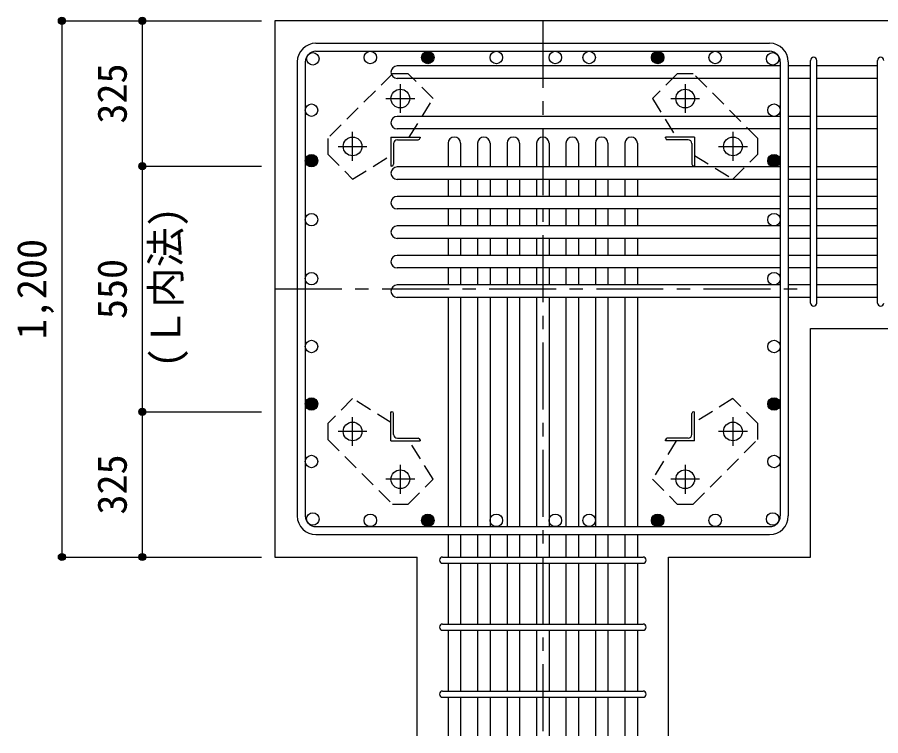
# Model space of a CAD drawing. Units: millimetres at full size, sheet at 1:30. Extents: x -5973 to 5954, y -4195 to 4201.
# Drawn here: x -625 to 1309, y -2675 to -1067 of the extents above; entities that cross this region are included whole.
import ezdxf
from ezdxf.enums import TextEntityAlignment as Align

# ---------------------------------------------------------------- set-up
doc = ezdxf.new("R2010")
doc.units = ezdxf.units.MM
doc.header["$LTSCALE"] = 30
doc.header["$PDMODE"] = 32
doc.header["$PDSIZE"] = 15
doc.linetypes.add('CHAIN1', pattern=[8, 5, -1, 1, -1])
doc.linetypes.add('DASHED1', pattern=[1.8, 1.2, -0.6])
for name, color, linetype in [('0-1', 2, 'Continuous'), ('0-2', 4, 'Continuous'), ('0-3', 4, 'Continuous'), ('0-4', 7, 'Continuous'), ('0-5', 7, 'Continuous'), ('0-6', 7, 'Continuous'), ('0-7', 4, 'Continuous'), ('0-9', 4, 'DASHED1'), ('0-D', 4, 'Continuous')]:
    doc.layers.add(name, color=color, linetype=linetype)
doc.styles.add('ＭＳ ゴシック', font='')
doc.styles.get('ＭＳ ゴシック').set_extended_font_data('MS Gothic')

msp = doc.modelspace()

# ---------------------------------------------------------------- linework, layer by layer
at = {"layer": '0-1'}
for p, q in [((1552.44, -1074.89), (-47.56, -1074.89)), ((-47.56, -1074.89), (-47.56, -2274.89)), ((1152.44, -1763.39), (1552.44, -1763.39)), ((1152.44, -2274.89), (1152.44, -1763.39)), ((-47.56, -2274.89), (270.94, -2274.89)), ((270.94, -2674.89), (270.94, -2274.89))]:
    msp.add_line(p, q, dxfattribs=at)
msp.add_lwpolyline([(833.94, -2674.89), (833.94, -2274.89), (1152.44, -2274.89)], dxfattribs=at)
at = {"layer": '0-2', "linetype": 'CHAIN1'}
for p, q in [((233.44, -1281.09), (233.44, -1216.59)), ((871.44, -1216.6), (871.44, -1281.09)), ((201.14, -1248.89), (265.64, -1248.89)), ((839.24, -1248.89), (903.74, -1248.89)), ((126.44, -1388.09), (126.44, -1323.59)), ((978.44, -1323.6), (978.44, -1388.09)), ((94.14, -1355.89), (158.64, -1355.89)), ((946.24, -1355.89), (1010.74, -1355.89)), ((126.44, -2026.19), (126.44, -1961.7)), ((978.44, -1961.7), (978.44, -2026.2)), ((158.64, -1993.89), (94.14, -1993.89)), ((1010.74, -1993.89), (946.24, -1993.89)), ((233.44, -2133.19), (233.44, -2068.7)), ((871.44, -2068.7), (871.44, -2133.2)), ((265.64, -2100.89), (201.14, -2100.89)), ((903.74, -2100.89), (839.24, -2100.89))]:
    msp.add_line(p, q, dxfattribs=at)
at = {"layer": '0-2'}
for p, q in [((212.44, -1334.89), (277.44, -1334.89)), ((212.44, -1334.89), (212.44, -1399.89)), ((218.44, -1349.39), (218.44, -1395.89)), ((226.94, -1340.89), (273.44, -1340.89)), ((277.44, -1334.89), (277.44, -1336.89)), ((892.44, -1334.89), (827.44, -1334.89)), ((827.44, -1336.89), (827.44, -1334.89)), ((877.94, -1340.89), (831.44, -1340.89)), ((886.44, -1349.39), (886.44, -1395.89)), ((892.44, -1334.89), (892.44, -1399.89)), ((214.44, -1399.89), (212.44, -1399.89)), ((892.44, -1399.89), (890.44, -1399.89)), ((212.44, -1949.89), (214.44, -1949.89)), ((212.44, -2014.89), (212.44, -1949.89)), ((890.44, -1949.89), (892.44, -1949.89)), ((892.44, -2014.89), (892.44, -1949.89)), ((218.44, -2000.39), (218.44, -1953.89)), ((886.44, -2000.39), (886.44, -1953.89)), ((226.94, -2008.89), (273.44, -2008.89)), ((877.94, -2008.89), (831.44, -2008.89)), ((212.44, -2014.89), (277.44, -2014.89)), ((277.44, -2012.89), (277.44, -2014.89)), ((827.44, -2014.89), (827.44, -2012.89)), ((892.44, -2014.89), (827.44, -2014.89))]:
    msp.add_line(p, q, dxfattribs=at)
at = {"layer": '0-2', "color": 3}
for centre in [(233.44, -1248.89), (871.44, -1248.89), (126.44, -1355.89), (978.44, -1355.89), (126.44, -1993.89), (978.44, -1993.89), (233.44, -2100.89), (871.44, -2100.89)]:
    msp.add_circle(centre, 21, dxfattribs=at)
at = {"layer": '0-2'}
for centre, radius, start, end in [((226.94, -1349.39), 8.5, 90, 180), ((273.44, -1336.89), 4, 270, 0), ((831.44, -1336.89), 4, 180, 270), ((877.94, -1349.39), 8.5, 0, 90), ((214.44, -1395.89), 4, 270, 0), ((890.44, -1395.89), 4, 180, 270), ((214.44, -1953.89), 4, 0, 90), ((890.44, -1953.89), 4, 90, 180), ((226.94, -2000.39), 8.5, 180, 270), ((273.44, -2012.89), 4, 0, 90), ((831.44, -2012.89), 4, 90, 180), ((877.94, -2000.39), 8.5, 270, 0)]:
    msp.add_arc(centre, radius, start, end, dxfattribs=at)
at = {"layer": '0-3', "color": 3}
for centre in [(37.37, -1159.82), (166.13, -1156.89), (294.9, -1156.89), (448.44, -1156.89), (580.44, -1156.89), (656.44, -1156.89), (809.97, -1156.89), (938.74, -1156.89), (1067.51, -1159.82), (34.44, -1274.86), (1070.44, -1274.86), (34.44, -1387.89), (1070.44, -1387.89), (34.44, -1519.89), (1070.44, -1519.89), (34.44, -1651.89), (1070.44, -1651.89), (34.44, -1803.66), (1070.44, -1803.66), (34.44, -1932.43), (1070.44, -1932.43), (34.44, -2061.2), (1070.44, -2061.2), (37.37, -2189.97), (37.37, -2189.97), (166.13, -2192.89), (294.9, -2192.89), (448.44, -2192.89), (580.44, -2192.89), (656.44, -2192.89), (809.97, -2192.89), (938.74, -2192.89), (1067.51, -2189.97), (1067.51, -2189.97)]:
    msp.add_circle(centre, 14, dxfattribs=at)
at = {"layer": '0-3'}
for centre, radius in [((294.9, -1156.89), 12.6), ((294.9, -1156.89), 11.2), ((294.9, -1156.89), 9.8), ((294.9, -1156.89), 8.4), ((294.9, -1156.89), 7), ((294.9, -1156.89), 5.6), ((294.9, -1156.89), 4.2), ((294.9, -1156.89), 2.8), ((294.9, -1156.89), 1.4), ((809.97, -1156.89), 12.6), ((809.97, -1156.89), 11.2), ((809.97, -1156.89), 9.8), ((809.97, -1156.89), 8.4), ((809.97, -1156.89), 7), ((809.97, -1156.89), 5.6), ((809.97, -1156.89), 4.2), ((809.97, -1156.89), 2.8), ((809.97, -1156.89), 1.4), ((34.44, -1387.89), 12.6), ((34.44, -1387.89), 11.2), ((34.44, -1387.89), 9.8), ((34.44, -1387.89), 8.4), ((34.44, -1387.89), 7), ((34.44, -1387.89), 5.6), ((34.44, -1387.89), 4.2), ((34.44, -1387.89), 2.8), ((34.44, -1387.89), 1.4), ((1070.44, -1387.89), 12.6), ((1070.44, -1387.89), 11.2), ((1070.44, -1387.89), 9.8), ((1070.44, -1387.89), 8.4), ((1070.44, -1387.89), 7), ((1070.44, -1387.89), 5.6), ((1070.44, -1387.89), 4.2), ((1070.44, -1387.89), 2.8), ((1070.44, -1387.89), 1.4), ((34.44, -1932.43), 12.6), ((34.44, -1932.43), 11.2), ((34.44, -1932.43), 9.8), ((34.44, -1932.43), 8.4), ((34.44, -1932.43), 7), ((34.44, -1932.43), 5.6), ((34.44, -1932.43), 4.2), ((34.44, -1932.43), 2.8), ((34.44, -1932.43), 1.4), ((1070.44, -1932.43), 12.6), ((1070.44, -1932.43), 11.2), ((1070.44, -1932.43), 9.8), ((1070.44, -1932.43), 8.4), ((1070.44, -1932.43), 7), ((1070.44, -1932.43), 5.6), ((1070.44, -1932.43), 4.2), ((1070.44, -1932.43), 2.8), ((1070.44, -1932.43), 1.4), ((294.9, -2192.89), 12.6), ((294.9, -2192.89), 11.2), ((294.9, -2192.89), 9.8), ((294.9, -2192.89), 8.4), ((809.97, -2192.89), 12.6), ((809.97, -2192.89), 11.2), ((809.97, -2192.89), 9.8), ((809.97, -2192.89), 8.4), ((294.9, -2192.89), 7), ((294.9, -2192.89), 5.6), ((294.9, -2192.89), 4.2), ((294.9, -2192.89), 2.8), ((294.9, -2192.89), 1.4), ((809.97, -2192.89), 7), ((809.97, -2192.89), 5.6), ((809.97, -2192.89), 4.2), ((809.97, -2192.89), 2.8), ((809.97, -2192.89), 1.4)]:
    msp.add_circle(centre, radius, dxfattribs=at)
at = {"layer": '0-4'}
for p, q in [((44.44, -1124.89), (1060.44, -1124.89)), ((44.44, -1142.89), (1060.44, -1142.89)), ((2.44, -1166.89), (2.44, -2182.89)), ((20.44, -1166.89), (20.44, -2182.89)), ((1084.44, -1166.89), (1084.44, -2182.89)), ((1102.44, -1166.89), (1102.44, -2182.89)), ((44.44, -2206.89), (1060.44, -2206.89)), ((44.44, -2224.89), (1060.44, -2224.89))]:
    msp.add_line(p, q, dxfattribs=at)
for centre, radius, start, end in [((44.44, -1166.89), 42, 90, 180), ((1060.44, -1166.89), 42, 0, 90), ((44.44, -1166.89), 24, 90, 180), ((1060.44, -1166.89), 24, 0, 90), ((44.44, -2182.89), 42, 180, 270), ((44.44, -2182.89), 24, 180, 270), ((1060.44, -2182.89), 42, 270, 0), ((1060.44, -2182.89), 24, 270, 0)]:
    msp.add_arc(centre, radius, start, end, dxfattribs=at)
at = {"layer": '0-5'}
for p, q in [((1084.44, -1175.82), (226.44, -1175.82)), ((1152.44, -1175.82), (1102.44, -1175.82)), ((1302.44, -1175.82), (1166.44, -1175.82)), ((1084.44, -1203.82), (226.44, -1203.82)), ((1152.44, -1203.82), (1102.44, -1203.82)), ((1302.44, -1203.82), (1166.44, -1203.82)), ((1084.44, -1288.86), (226.44, -1288.86)), ((1152.44, -1288.86), (1102.44, -1288.86)), ((1302.44, -1288.86), (1166.44, -1288.86)), ((1084.44, -1316.86), (226.44, -1316.86)), ((1152.44, -1316.86), (1102.44, -1316.86)), ((1302.44, -1316.86), (1166.44, -1316.86)), ((340.44, -1348.89), (340.44, -1401.89)), ((368.44, -1348.89), (368.44, -1401.89)), ((406.44, -1348.89), (406.44, -1401.89)), ((434.44, -1348.89), (434.44, -1401.89)), ((472.44, -1348.89), (472.44, -1401.89)), ((500.44, -1348.89), (500.44, -1401.89)), ((538.44, -1348.89), (538.44, -1401.89)), ((566.44, -1348.89), (566.44, -1401.89)), ((604.44, -1348.89), (604.44, -1401.89)), ((632.44, -1348.89), (632.44, -1401.89)), ((670.44, -1348.89), (670.44, -1401.89)), ((698.44, -1348.89), (698.44, -1401.89)), ((736.44, -1348.89), (736.44, -1401.89)), ((764.44, -1348.89), (764.44, -1401.89)), ((1084.44, -1401.89), (226.44, -1401.89)), ((1152.44, -1401.89), (1102.44, -1401.89)), ((1302.44, -1401.89), (1166.44, -1401.89)), ((1084.44, -1429.89), (226.44, -1429.89)), ((340.44, -1429.89), (340.44, -1467.89)), ((368.44, -1429.89), (368.44, -1467.89)), ((406.44, -1429.89), (406.44, -1467.89)), ((434.44, -1429.89), (434.44, -1467.89)), ((472.44, -1429.89), (472.44, -1467.89)), ((500.44, -1429.89), (500.44, -1467.89)), ((538.44, -1429.89), (538.44, -1467.89)), ((566.44, -1429.89), (566.44, -1467.89)), ((604.44, -1429.89), (604.44, -1467.89)), ((632.44, -1429.89), (632.44, -1467.89)), ((670.44, -1429.89), (670.44, -1467.89)), ((698.44, -1429.89), (698.44, -1467.89)), ((736.44, -1429.89), (736.44, -1467.89)), ((764.44, -1429.89), (764.44, -1467.89)), ((1152.44, -1429.89), (1102.44, -1429.89)), ((1302.44, -1429.89), (1166.44, -1429.89)), ((1084.44, -1467.89), (226.44, -1467.89)), ((1152.44, -1467.89), (1102.44, -1467.89)), ((1302.44, -1467.89), (1166.44, -1467.89)), ((1084.44, -1495.89), (226.44, -1495.89)), ((340.44, -1495.89), (340.44, -1533.89)), ((368.44, -1495.89), (368.44, -1533.89)), ((406.44, -1495.89), (406.44, -1533.89)), ((434.44, -1495.89), (434.44, -1533.89)), ((472.44, -1495.89), (472.44, -1533.89)), ((500.44, -1495.89), (500.44, -1533.89)), ((538.44, -1495.89), (538.44, -1533.89)), ((566.44, -1495.89), (566.44, -1533.89)), ((604.44, -1495.89), (604.44, -1533.89)), ((632.44, -1495.89), (632.44, -1533.89)), ((670.44, -1495.89), (670.44, -1533.89)), ((698.44, -1495.89), (698.44, -1533.89)), ((736.44, -1495.89), (736.44, -1533.89)), ((764.44, -1495.89), (764.44, -1533.89)), ((1152.44, -1495.89), (1102.44, -1495.89)), ((1302.44, -1495.89), (1166.44, -1495.89)), ((1084.44, -1533.89), (226.44, -1533.89)), ((1152.44, -1533.89), (1102.44, -1533.89)), ((1302.44, -1533.89), (1166.44, -1533.89)), ((1084.44, -1561.89), (226.44, -1561.89)), ((340.44, -1561.89), (340.44, -1599.89)), ((368.44, -1561.89), (368.44, -1599.89)), ((406.44, -1561.89), (406.44, -1599.89)), ((434.44, -1561.89), (434.44, -1599.89)), ((472.44, -1561.89), (472.44, -1599.89)), ((500.44, -1561.89), (500.44, -1599.89)), ((538.44, -1561.89), (538.44, -1599.89)), ((566.44, -1561.89), (566.44, -1599.89)), ((604.44, -1561.89), (604.44, -1599.89)), ((632.44, -1561.89), (632.44, -1599.89)), ((670.44, -1561.89), (670.44, -1599.89)), ((698.44, -1561.89), (698.44, -1599.89)), ((736.44, -1561.89), (736.44, -1599.89)), ((764.44, -1561.89), (764.44, -1599.89)), ((1152.44, -1561.89), (1102.44, -1561.89)), ((1302.44, -1561.89), (1166.44, -1561.89)), ((1084.44, -1599.89), (226.44, -1599.89)), ((1152.44, -1599.89), (1102.44, -1599.89)), ((1302.44, -1599.89), (1166.44, -1599.89)), ((1084.44, -1627.89), (226.44, -1627.89)), ((340.44, -1627.89), (340.44, -1665.89)), ((368.44, -1627.89), (368.44, -1665.89)), ((406.44, -1627.89), (406.44, -1665.89)), ((434.44, -1627.89), (434.44, -1665.89)), ((472.44, -1627.89), (472.44, -1665.89)), ((500.44, -1627.89), (500.44, -1665.89)), ((538.44, -1627.89), (538.44, -1665.89)), ((566.44, -1627.89), (566.44, -1665.89)), ((604.44, -1627.89), (604.44, -1665.89)), ((632.44, -1627.89), (632.44, -1665.89)), ((670.44, -1627.89), (670.44, -1665.89)), ((698.44, -1627.89), (698.44, -1665.89)), ((736.44, -1627.89), (736.44, -1665.89)), ((764.44, -1627.89), (764.44, -1665.89)), ((1152.44, -1627.89), (1102.44, -1627.89)), ((1302.44, -1627.89), (1166.44, -1627.89)), ((1084.44, -1665.89), (226.44, -1665.89)), ((1152.44, -1665.89), (1102.44, -1665.89)), ((1302.44, -1665.89), (1166.44, -1665.89)), ((1084.44, -1693.89), (226.44, -1693.89)), ((340.44, -1693.89), (340.44, -2206.89)), ((368.44, -1693.89), (368.44, -2206.89)), ((406.44, -1693.89), (406.44, -2206.89)), ((434.44, -1693.89), (434.44, -2206.89)), ((472.44, -1693.89), (472.44, -2206.89)), ((500.44, -1693.89), (500.44, -2206.89)), ((538.44, -1693.89), (538.44, -2206.89)), ((566.44, -1693.89), (566.44, -2206.89)), ((604.44, -1693.89), (604.44, -2206.89)), ((632.44, -1693.89), (632.44, -2206.89)), ((670.44, -1693.89), (670.44, -2206.89)), ((698.44, -1693.89), (698.44, -2206.89)), ((736.44, -1693.89), (736.44, -2206.89)), ((764.44, -1693.89), (764.44, -2206.89)), ((1152.44, -1693.89), (1102.44, -1693.89)), ((1302.44, -1693.89), (1166.44, -1693.89)), ((340.44, -2224.89), (340.44, -2274.89)), ((368.44, -2224.89), (368.44, -2274.89)), ((406.44, -2224.89), (406.44, -2274.89)), ((434.44, -2224.89), (434.44, -2274.89)), ((472.44, -2224.89), (472.44, -2274.89)), ((500.44, -2224.89), (500.44, -2274.89)), ((538.44, -2224.89), (538.44, -2274.89)), ((566.44, -2224.89), (566.44, -2274.89)), ((604.44, -2224.89), (604.44, -2274.89)), ((632.44, -2224.89), (632.44, -2274.89)), ((670.44, -2224.89), (670.44, -2274.89)), ((698.44, -2224.89), (698.44, -2274.89)), ((736.44, -2224.89), (736.44, -2274.89)), ((764.44, -2224.89), (764.44, -2274.89)), ((340.44, -2288.89), (340.44, -2424.89)), ((368.44, -2288.89), (368.44, -2424.89)), ((406.44, -2288.89), (406.44, -2424.89)), ((434.44, -2288.89), (434.44, -2424.89)), ((472.44, -2288.89), (472.44, -2424.89)), ((500.44, -2288.89), (500.44, -2424.89)), ((538.44, -2288.89), (538.44, -2424.89)), ((566.44, -2288.89), (566.44, -2424.89)), ((604.44, -2288.89), (604.44, -2424.89)), ((632.44, -2288.89), (632.44, -2424.89)), ((670.44, -2288.89), (670.44, -2424.89)), ((698.44, -2288.89), (698.44, -2424.89)), ((736.44, -2288.89), (736.44, -2424.89)), ((764.44, -2288.89), (764.44, -2424.89)), ((340.44, -2438.89), (340.44, -2574.89)), ((368.44, -2438.89), (368.44, -2574.89)), ((406.44, -2438.89), (406.44, -2574.89)), ((434.44, -2438.89), (434.44, -2574.89)), ((472.44, -2438.89), (472.44, -2574.89)), ((500.44, -2438.89), (500.44, -2574.89)), ((538.44, -2438.89), (538.44, -2574.89)), ((566.44, -2438.89), (566.44, -2574.89)), ((604.44, -2438.89), (604.44, -2574.89)), ((632.44, -2438.89), (632.44, -2574.89)), ((670.44, -2438.89), (670.44, -2574.89)), ((698.44, -2438.89), (698.44, -2574.89)), ((736.44, -2438.89), (736.44, -2574.89)), ((764.44, -2438.89), (764.44, -2574.89)), ((340.44, -2588.89), (340.44, -2674.89)), ((368.44, -2588.89), (368.44, -2674.89)), ((406.44, -2588.89), (406.44, -2674.89)), ((434.44, -2588.89), (434.44, -2674.89)), ((472.44, -2588.89), (472.44, -2674.89)), ((500.44, -2588.89), (500.44, -2674.89)), ((538.44, -2588.89), (538.44, -2674.89)), ((566.44, -2588.89), (566.44, -2674.89)), ((604.44, -2588.89), (604.44, -2674.89)), ((632.44, -2588.89), (632.44, -2674.89)), ((670.44, -2588.89), (670.44, -2674.89)), ((698.44, -2588.89), (698.44, -2674.89)), ((736.44, -2588.89), (736.44, -2674.89)), ((764.44, -2588.89), (764.44, -2674.89))]:
    msp.add_line(p, q, dxfattribs=at)
for centre, start, end in [((226.44, -1189.82), 90, 270), ((226.44, -1302.86), 90, 270), ((354.44, -1348.89), 0, 180), ((420.44, -1348.89), 0, 180), ((486.44, -1348.89), 0, 180), ((552.44, -1348.89), 0, 180), ((618.44, -1348.89), 0, 180), ((684.44, -1348.89), 0, 180), ((750.44, -1348.89), 0, 180), ((226.44, -1415.89), 90, 270), ((226.44, -1481.89), 90, 270), ((226.44, -1547.89), 90, 270), ((226.44, -1613.89), 90, 270), ((226.44, -1679.89), 90, 270)]:
    msp.add_arc(centre, 14, start, end, dxfattribs=at)
at = {"layer": '0-6'}
for p, q in [((1152.44, -1706.39), (1152.44, -1163.32)), ((1166.44, -1706.39), (1166.44, -1163.32)), ((1302.44, -1706.39), (1302.44, -1163.32)), ((327.94, -2274.89), (776.94, -2274.89)), ((327.94, -2288.89), (776.94, -2288.89)), ((327.94, -2424.89), (776.94, -2424.89)), ((327.94, -2438.89), (776.94, -2438.89)), ((327.94, -2574.89), (776.94, -2574.89)), ((327.94, -2588.89), (776.94, -2588.89))]:
    msp.add_line(p, q, dxfattribs=at)
for centre, start, end in [((1159.44, -1163.32), 0, 180), ((1159.44, -1163.32), 0, 180), ((1159.44, -1163.32), 0, 180), ((1159.44, -1163.32), 0, 180), ((1309.44, -1163.32), 0, 180), ((1159.44, -1706.39), 180, 0), ((1159.44, -1706.39), 180, 0), ((1159.44, -1706.39), 180, 0), ((1159.44, -1706.39), 180, 0), ((1309.44, -1706.39), 180, 0), ((327.94, -2281.89), 90, 270), ((327.94, -2281.89), 90, 270), ((327.94, -2281.89), 90, 270), ((327.94, -2281.89), 90, 270), ((776.94, -2281.89), 270, 90), ((776.94, -2281.89), 270, 90), ((776.94, -2281.89), 270, 90), ((776.94, -2281.89), 270, 90), ((327.94, -2431.89), 90, 270), ((776.94, -2431.89), 270, 90), ((327.94, -2581.89), 90, 270), ((776.94, -2581.89), 270, 90)]:
    msp.add_arc(centre, 7, start, end, dxfattribs=at)
at = {"layer": '0-9'}
for p, q in [((215.64, -1193.19), (70.64, -1338.1)), ((251.04, -1193.19), (215.64, -1193.19)), ((306.84, -1249), (251.04, -1193.19)), ((853.84, -1193.1), (798.04, -1249)), ((889.24, -1193.1), (853.84, -1193.1)), ((1034.14, -1338.1), (889.24, -1193.1)), ((253.44, -1334.89), (306.84, -1249)), ((798.04, -1249), (851.44, -1334.9)), ((70.64, -1338.1), (70.64, -1373.49)), ((1034.14, -1373.5), (1034.14, -1338.1)), ((70.64, -1373.49), (126.54, -1429.3)), ((126.54, -1429.3), (212.44, -1375.9)), ((892.44, -1375.9), (978.34, -1429.3)), ((978.34, -1429.3), (1034.14, -1373.5)), ((126.54, -1920.49), (70.74, -1976.29)), ((212.44, -1973.89), (126.54, -1920.49)), ((978.34, -1920.49), (892.44, -1973.89)), ((1034.24, -1976.29), (978.34, -1920.49)), ((70.74, -1976.29), (70.74, -2011.69)), ((1034.24, -2011.69), (1034.24, -1976.29)), ((70.74, -2011.69), (215.64, -2156.69)), ((306.84, -2100.79), (253.44, -2014.89)), ((851.44, -2014.9), (798.04, -2100.79)), ((889.24, -2156.59), (1034.24, -2011.69)), ((251.04, -2156.69), (306.84, -2100.79)), ((798.04, -2100.79), (853.84, -2156.59)), ((215.64, -2156.69), (251.04, -2156.69)), ((853.84, -2156.59), (889.24, -2156.59))]:
    msp.add_line(p, q, dxfattribs=at)
at = {"layer": '0-D'}
for p, q in [((-524.6, -1074.89), (-344.6, -1074.89)), ((-524.6, -1074.89), (-344.6, -1074.89)), ((-524.6, -1074.89), (-524.6, -2274.89)), ((-344.6, -1074.89), (-344.6, -1399.89)), ((-344.6, -1074.89), (-77.56, -1074.89)), ((-344.6, -1399.89), (-77.56, -1399.89)), ((-344.6, -1399.89), (-344.6, -1949.89)), ((-344.6, -1949.89), (-77.56, -1949.89)), ((-344.6, -1949.89), (-344.6, -2274.89)), ((-524.6, -2274.89), (-344.6, -2274.89)), ((-344.6, -2274.89), (-77.56, -2274.89)), ((-344.6, -2274.89), (-77.56, -2274.89))]:
    msp.add_line(p, q, dxfattribs=at)
at = {"layer": '0-D', "linetype": 'CHAIN1'}
for p, q in [((552.44, -1074.89), (552.44, -2674.89)), ((-47.56, -1674.89), (1152.44, -1674.89))]:
    msp.add_line(p, q, dxfattribs=at)
at = {"layer": '0-D'}
for centre, radius in [((-524.6, -1074.89), 8), ((-524.6, -1074.89), 7.2), ((-524.6, -1074.89), 6.4), ((-524.6, -1074.89), 5.6), ((-524.6, -1074.89), 4.8), ((-524.6, -1074.89), 4), ((-524.6, -1074.89), 3.2), ((-524.6, -1074.89), 2.4), ((-524.6, -1074.89), 1.6), ((-524.6, -1074.89), 0.8), ((-344.6, -1074.89), 8), ((-344.6, -1074.89), 7.2), ((-344.6, -1074.89), 6.4), ((-344.6, -1074.89), 5.6), ((-344.6, -1074.89), 4.8), ((-344.6, -1074.89), 4), ((-344.6, -1074.89), 3.2), ((-344.6, -1074.89), 2.4), ((-344.6, -1074.89), 1.6), ((-344.6, -1074.89), 0.8), ((-344.6, -1399.89), 8), ((-344.6, -1399.89), 7.2), ((-344.6, -1399.89), 6.4), ((-344.6, -1399.89), 5.6), ((-344.6, -1399.89), 4.8), ((-344.6, -1399.89), 4), ((-344.6, -1399.89), 3.2), ((-344.6, -1399.89), 2.4), ((-344.6, -1399.89), 1.6), ((-344.6, -1399.89), 0.8), ((-344.6, -1949.89), 8), ((-344.6, -1949.89), 7.2), ((-344.6, -1949.89), 6.4), ((-344.6, -1949.89), 5.6), ((-344.6, -1949.89), 4.8), ((-344.6, -1949.89), 4), ((-344.6, -1949.89), 3.2), ((-344.6, -1949.89), 2.4), ((-344.6, -1949.89), 1.6), ((-344.6, -1949.89), 0.8), ((-524.6, -2274.89), 8), ((-524.6, -2274.89), 7.2), ((-524.6, -2274.89), 6.4), ((-524.6, -2274.89), 5.6), ((-524.6, -2274.89), 4.8), ((-524.6, -2274.89), 4), ((-524.6, -2274.89), 3.2), ((-524.6, -2274.89), 2.4), ((-524.6, -2274.89), 1.6), ((-524.6, -2274.89), 0.8), ((-344.6, -2274.89), 8), ((-344.6, -2274.89), 7.2), ((-344.6, -2274.89), 6.4), ((-344.6, -2274.89), 5.6), ((-344.6, -2274.89), 4.8), ((-344.6, -2274.89), 4), ((-344.6, -2274.89), 3.2), ((-344.6, -2274.89), 2.4), ((-344.6, -2274.89), 1.6), ((-344.6, -2274.89), 0.8)]:
    msp.add_circle(centre, radius, dxfattribs=at)
at = {"layer": '0-D', "color": 7}
for p in [(-524.6, -1074.89), (-344.6, -1074.89), (-344.6, -1399.89), (-344.6, -1949.89), (-524.6, -2274.89), (-344.6, -2274.89)]:
    msp.add_point(p, dxfattribs=at)

# ---------------------------------------------------------------- texts
at = {"layer": '0-7', "style": 'ＭＳ ゴシック'}
msp.add_text('(Ｌ内法)', height=65.98, rotation=90, dxfattribs=at).set_placement((-239.55, -1851.49), align=Align.BOTTOM_LEFT)
at = {"layer": '0-D', "style": 'ＭＳ ゴシック'}
for s, p in [('325', (-359.6, -1304.89)), ('1,200', (-539.6, -1787.39)), ('550', (-359.6, -1742.39)), ('325', (-359.6, -2179.89))]:
    msp.add_text(s, height=65.98, rotation=90, dxfattribs=at).set_placement(p, align=Align.BOTTOM_LEFT)

doc.saveas('drawing.dxf')
